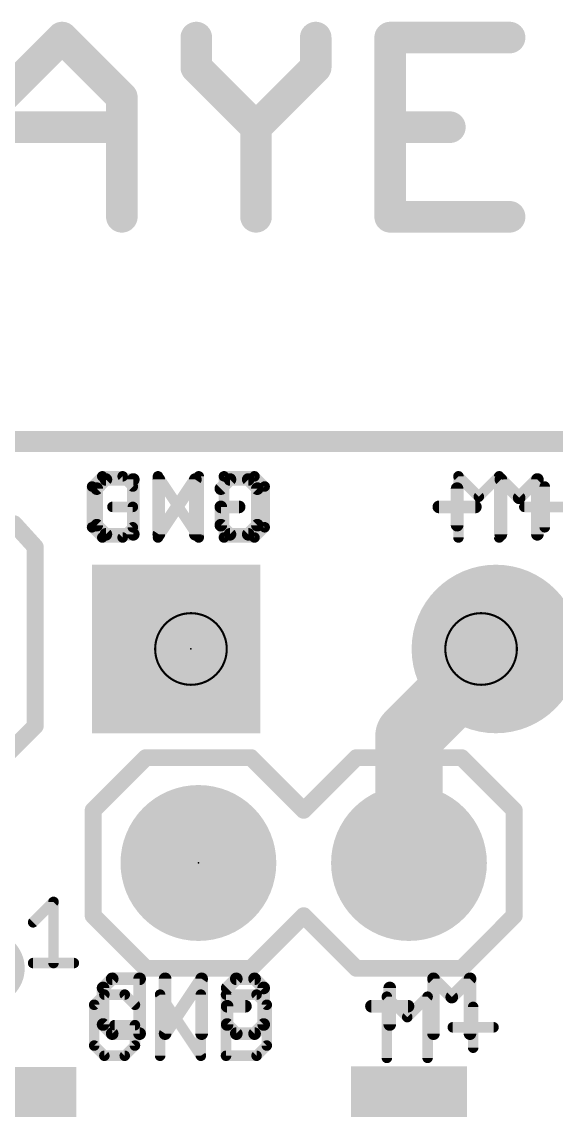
# Model space of a CAD drawing. Extents: x -11.8 to 66.2, y -19.6 to 35.5.
# Drawn here: x 23.27 to 29.72, y 22.42 to 35.54 of the extents above; entities that cross this region are included whole.
import ezdxf

# ---------------------------------------------------------------- set-up
doc = ezdxf.new("R2010")
doc.units = 0
for name, color, linetype in [('1', 12, 'CONTINUOUS'), ('16', 132, 'CONTINUOUS'), ('17', 110, 'CONTINUOUS'), ('18', 110, 'CONTINUOUS'), ('20', 53, 'CONTINUOUS'), ('21', 41, 'CONTINUOUS'), ('22', 40, 'CONTINUOUS'), ('23', 53, 'CONTINUOUS'), ('51', 53, 'CONTINUOUS')]:
    doc.layers.add(name, color=color, linetype=linetype)

# ---------------------------------------------------------------- blocks, each defined once
blk = doc.blocks.new('RECT')
blk.add_solid([(-0.5, -0.5), (0.5, -0.5), (-0.5, 0.5), (0.5, 0.5)])
blk = doc.blocks.new('ROUNDP')
at = {"const_width": 0.5}
blk.add_lwpolyline([(0, -0.25, 1), (0, 0.25, 1), (0, -0.25)], format="xyb", dxfattribs=at)
blk = doc.blocks.new('SQUAREP')
blk.add_solid([(-0.5, -0.5), (0.5, -0.5), (-0.5, 0.5), (0.5, 0.5)])
blk = doc.blocks.new('ROUNDV')
at = {"const_width": 0.5}
blk.add_lwpolyline([(0, -0.25, 1), (0, 0.25, 1), (0, -0.25)], format="xyb", dxfattribs=at)

msp = doc.modelspace()

# ---------------------------------------------------------------- linework, layer by layer
at = {"layer": '1'}
for points, const_width in [([(0, 30.48), (36.83, 30.48)], 0.254), ([(27.94, 26.9322), (28.9878, 27.98)], 0.8128), ([(28.9878, 27.98), (32.465, 27.98)], 0.8128), ([(27.94, 25.4), (27.94, 26.9322)], 0.8128)]:
    msp.add_lwpolyline(points, dxfattribs=dict(at, const_width=const_width))
at = {"layer": '1', "const_width": 0.4064}
for points in [[(28.9878, 28.1832, 1), (28.9878, 27.7768)], [(29.1315, 27.8363, 1), (28.8441, 28.1237)], [(28.1432, 26.9322, 1), (27.7368, 26.9322)], [(27.7963, 27.0759, 1), (28.0837, 26.7885)], [(27.7368, 25.4, 1), (28.1432, 25.4)]]:
    msp.add_lwpolyline(points, format="xyb", dxfattribs=at)
at = {"layer": '16'}
for points, const_width in [([(0, 30.48), (36.83, 30.48)], 0.254), ([(23.1775, 29.4894), (20.1295, 29.464)], 0.2032), ([(23.4315, 29.21), (23.1775, 29.4894)], 0.2032), ([(23.4315, 27.051), (23.4315, 29.21)], 0.2032), ([(22.7965, 26.416), (23.4315, 27.051)], 0.2032)]:
    msp.add_lwpolyline(points, dxfattribs=dict(at, const_width=const_width))
at = {"layer": '16', "const_width": 0.1016}
for points in [[(23.1779, 29.4386, 1), (23.1771, 29.5402)], [(23.4823, 29.21, 1), (23.3807, 29.21)], [(23.3939, 29.1758, 1), (23.4691, 29.2442)], [(23.3807, 27.051, 1), (23.4823, 27.051)], [(23.4674, 27.0151, 1), (23.3956, 27.0869)]]:
    msp.add_lwpolyline(points, format="xyb", dxfattribs=at)
at = {"layer": '20', "const_width": 0.254}
msp.add_lwpolyline([(0, 30.48), (36.83, 30.48)], dxfattribs=at)
at = {"layer": '21'}
for points, const_width in [([(36.83, 30.48), (0, 30.48)], 0.254), ([(24.2402, 30.0615), (24.1173, 29.9387)], 0.127), ([(24.4859, 30.0615), (24.2402, 30.0615)], 0.127), ([(24.6088, 29.9387), (24.4859, 30.0615)], 0.127), ([(24.9125, 29.3243), (24.9125, 30.0615)], 0.127), ([(24.9125, 30.0615), (25.404, 29.3243)], 0.127), ([(25.404, 29.3243), (25.404, 30.0615)], 0.127), ([(25.7077, 30.0615), (25.7077, 29.3243)], 0.127), ([(26.0763, 30.0615), (25.7077, 30.0615)], 0.127), ([(26.1992, 29.9387), (26.0763, 30.0615)], 0.127), ([(28.5369, 29.3243), (28.5369, 30.0615)], 0.127), ([(28.5369, 30.0615), (28.7826, 29.8158)], 0.127), ([(28.7826, 29.8158), (29.0284, 30.0615)], 0.127), ([(29.0284, 30.0615), (29.0284, 29.3243)], 0.127), ([(24.1173, 29.9387), (24.1173, 29.4472)], 0.127), ([(26.1992, 29.4472), (26.1992, 29.9387)], 0.127), ([(29.5778, 29.9387), (29.5778, 29.4472)], 0.127), ([(24.6088, 29.6929), (24.363, 29.6929)], 0.127), ([(24.6088, 29.4472), (24.6088, 29.6929)], 0.127), ([(29.3321, 29.6929), (29.8236, 29.6929)], 0.127), ([(24.1173, 29.4472), (24.2402, 29.3243)], 0.127), ([(24.4859, 29.3243), (24.6088, 29.4472)], 0.127), ([(26.0763, 29.3243), (26.1992, 29.4472)], 0.127), ([(24.2402, 29.3243), (24.4859, 29.3243)], 0.127), ([(25.7077, 29.3243), (26.0763, 29.3243)], 0.127), ([(24.765, 26.67), (24.13, 26.035)], 0.2032), ([(24.765, 26.67), (26.035, 26.67)], 0.2032), ([(26.035, 26.67), (26.67, 26.035)], 0.2032), ([(26.67, 26.035), (27.305, 26.67)], 0.2032), ([(27.305, 26.67), (28.575, 26.67)], 0.2032), ([(28.575, 26.67), (29.21, 26.035)], 0.2032), ([(24.13, 26.035), (24.13, 24.765)], 0.2032), ([(29.21, 26.035), (29.21, 24.765)], 0.2032), ([(23.4061, 24.685), (23.6518, 24.9307)], 0.127), ([(23.6518, 24.9307), (23.6518, 24.1935)], 0.127), ([(24.13, 24.765), (24.765, 24.13)], 0.2032), ([(26.67, 24.765), (26.035, 24.13)], 0.2032), ([(27.305, 24.13), (26.67, 24.765)], 0.2032), ([(29.21, 24.765), (28.575, 24.13)], 0.2032), ([(23.4061, 24.1935), (23.8976, 24.1935)], 0.127), ([(26.035, 24.13), (24.765, 24.13)], 0.2032), ([(28.575, 24.13), (27.305, 24.13)], 0.2032), ([(24.2656, 23.8131), (24.1427, 23.6903)], 0.127), ([(24.1427, 23.6903), (24.1427, 23.1988)], 0.127), ([(24.5113, 23.8131), (24.2656, 23.8131)], 0.127), ([(24.6342, 23.6903), (24.5113, 23.8131)], 0.127), ([(24.9379, 23.0759), (24.9379, 23.8131)], 0.127), ([(24.9379, 23.8131), (25.4294, 23.0759)], 0.127), ([(25.4294, 23.0759), (25.4294, 23.8131)], 0.127), ([(25.7331, 23.8131), (25.7331, 23.0759)], 0.127), ([(26.1017, 23.8131), (25.7331, 23.8131)], 0.127), ([(26.2246, 23.6903), (26.1017, 23.8131)], 0.127), ([(26.2246, 23.1988), (26.2246, 23.6903)], 0.127), ([(27.6733, 23.0505), (27.6733, 23.7877)], 0.127), ([(27.6733, 23.7877), (27.919, 23.542)], 0.127), ([(27.919, 23.542), (28.1648, 23.7877)], 0.127), ([(28.1648, 23.7877), (28.1648, 23.0505)], 0.127), ([(28.7142, 23.6649), (28.7142, 23.1734)], 0.127), ([(24.6342, 23.4445), (24.3884, 23.4445)], 0.127), ([(24.6342, 23.1988), (24.6342, 23.4445)], 0.127), ([(28.4685, 23.4191), (28.96, 23.4191)], 0.127), ([(24.1427, 23.1988), (24.2656, 23.0759)], 0.127), ([(24.5113, 23.0759), (24.6342, 23.1988)], 0.127), ([(26.1017, 23.0759), (26.2246, 23.1988)], 0.127), ([(24.2656, 23.0759), (24.5113, 23.0759)], 0.127), ([(25.7331, 23.0759), (26.1017, 23.0759)], 0.127)]:
    msp.add_lwpolyline(points, dxfattribs=dict(at, const_width=const_width))
for points, const_width in [([(24.2402, 30.0933, 1), (24.2402, 30.0298)], 0.0635), ([(24.2626, 30.0391, 1), (24.2177, 30.084)], 0.0635), ([(24.5084, 30.084, 1), (24.4635, 30.0391)], 0.0635), ([(24.4859, 30.0298, 1), (24.4859, 30.0933)], 0.0635), ([(24.9442, 30.0615, 1), (24.8807, 30.0615)], 0.0635), ([(24.9389, 30.0791, 1), (24.8861, 30.0439)], 0.0635), ([(25.4357, 30.0615, 1), (25.3722, 30.0615)], 0.0635), ([(25.7394, 30.0615, 1), (25.6759, 30.0615)], 0.0635), ([(25.7077, 30.0933, 1), (25.7077, 30.0298)], 0.0635), ([(26.0987, 30.084, 1), (26.0538, 30.0391)], 0.0635), ([(26.0763, 30.0298, 1), (26.0763, 30.0933)], 0.0635), ([(28.5594, 30.084, 1), (28.5144, 30.0391)], 0.0635), ([(28.5687, 30.0615, 1), (28.5052, 30.0615)], 0.0635), ([(29.0601, 30.0615, 1), (28.9966, 30.0615)], 0.0635), ([(29.0508, 30.0391, 1), (29.0059, 30.084)], 0.0635), ([(24.0948, 29.9611, 1), (24.1398, 29.9162)], 0.0635), ([(24.149, 29.9387, 1), (24.0856, 29.9387)], 0.0635), ([(24.5863, 29.9162, 1), (24.6312, 29.9611)], 0.0635), ([(26.2309, 29.9387, 1), (26.1674, 29.9387)], 0.0635), ([(26.1767, 29.9162, 1), (26.2216, 29.9611)], 0.0635), ([(29.6096, 29.9387, 1), (29.5461, 29.9387)], 0.0635), ([(28.7602, 29.8382, 1), (28.8051, 29.7933)], 0.0635), ([(28.7602, 29.7933, 1), (28.8051, 29.8382)], 0.0635), ([(24.363, 29.7247, 1), (24.363, 29.6612)], 0.0635), ([(24.6405, 29.6929, 1), (24.577, 29.6929)], 0.0635), ([(24.6088, 29.6612, 1), (24.6088, 29.7247)], 0.0635), ([(29.3321, 29.7247, 1), (29.3321, 29.6612)], 0.0635), ([(24.1398, 29.4696, 1), (24.0948, 29.4247)], 0.0635), ([(24.0856, 29.4472, 1), (24.149, 29.4472)], 0.0635), ([(24.577, 29.4472, 1), (24.6405, 29.4472)], 0.0635), ([(24.6312, 29.4247, 1), (24.5863, 29.4696)], 0.0635), ([(26.1674, 29.4472, 1), (26.2309, 29.4472)], 0.0635), ([(26.2216, 29.4247, 1), (26.1767, 29.4696)], 0.0635), ([(29.5461, 29.4472, 1), (29.6096, 29.4472)], 0.0635), ([(24.2402, 29.356, 1), (24.2402, 29.2926)], 0.0635), ([(24.2177, 29.3018, 1), (24.2626, 29.3468)], 0.0635), ([(24.4635, 29.3468, 1), (24.5084, 29.3018)], 0.0635), ([(24.4859, 29.2926, 1), (24.4859, 29.356)], 0.0635), ([(24.8807, 29.3243, 1), (24.9442, 29.3243)], 0.0635), ([(25.3722, 29.3243, 1), (25.4357, 29.3243)], 0.0635), ([(25.3776, 29.3067, 1), (25.4304, 29.3419)], 0.0635), ([(25.6759, 29.3243, 1), (25.7394, 29.3243)], 0.0635), ([(25.7077, 29.356, 1), (25.7077, 29.2926)], 0.0635), ([(26.0538, 29.3468, 1), (26.0987, 29.3018)], 0.0635), ([(26.0763, 29.2926, 1), (26.0763, 29.356)], 0.0635), ([(28.5052, 29.3243, 1), (28.5687, 29.3243)], 0.0635), ([(28.9966, 29.3243, 1), (29.0601, 29.3243)], 0.0635), ([(24.765, 26.7208, 1), (24.765, 26.6192)], 0.1016), ([(24.8009, 26.6341, 1), (24.7291, 26.7059)], 0.1016), ([(26.0709, 26.7059, 1), (25.9991, 26.6341)], 0.1016), ([(26.035, 26.6192, 1), (26.035, 26.7208)], 0.1016), ([(27.305, 26.7208, 1), (27.305, 26.6192)], 0.1016), ([(27.3409, 26.6341, 1), (27.2691, 26.7059)], 0.1016), ([(28.6109, 26.7059, 1), (28.5391, 26.6341)], 0.1016), ([(28.575, 26.6192, 1), (28.575, 26.7208)], 0.1016), ([(24.1808, 26.035, 1), (24.0792, 26.035)], 0.1016), ([(24.0941, 26.0709, 1), (24.1659, 25.9991)], 0.1016), ([(26.6341, 26.0709, 1), (26.7059, 25.9991)], 0.1016), ([(26.6341, 25.9991, 1), (26.7059, 26.0709)], 0.1016), ([(29.2608, 26.035, 1), (29.1592, 26.035)], 0.1016), ([(29.1741, 25.9991, 1), (29.2459, 26.0709)], 0.1016), ([(23.6836, 24.9307, 1), (23.6201, 24.9307)], 0.0635), ([(23.6743, 24.9083, 1), (23.6294, 24.9532)], 0.0635), ([(24.1659, 24.8009, 1), (24.0941, 24.7291)], 0.1016), ([(24.0792, 24.765, 1), (24.1808, 24.765)], 0.1016), ([(26.7059, 24.8009, 1), (26.6341, 24.7291)], 0.1016), ([(26.7059, 24.7291, 1), (26.6341, 24.8009)], 0.1016), ([(29.1592, 24.765, 1), (29.2608, 24.765)], 0.1016), ([(29.2459, 24.7291, 1), (29.1741, 24.8009)], 0.1016), ([(23.3836, 24.7074, 1), (23.4286, 24.6625)], 0.0635), ([(23.4061, 24.2252, 1), (23.4061, 24.1618)], 0.0635), ([(23.6201, 24.1935, 1), (23.6836, 24.1935)], 0.0635), ([(23.8976, 24.1618, 1), (23.8976, 24.2252)], 0.0635), ([(24.765, 24.1808, 1), (24.765, 24.0792)], 0.1016), ([(24.7291, 24.0941, 1), (24.8009, 24.1659)], 0.1016), ([(25.9991, 24.1659, 1), (26.0709, 24.0941)], 0.1016), ([(26.035, 24.0792, 1), (26.035, 24.1808)], 0.1016), ([(27.305, 24.1808, 1), (27.305, 24.0792)], 0.1016), ([(27.2691, 24.0941, 1), (27.3409, 24.1659)], 0.1016), ([(28.5391, 24.1659, 1), (28.6109, 24.0941)], 0.1016), ([(28.575, 24.0792, 1), (28.575, 24.1808)], 0.1016), ([(24.1745, 23.6903, 1), (24.111, 23.6903)], 0.0635), ([(24.2656, 23.8449, 1), (24.2656, 23.7814)], 0.0635), ([(24.288, 23.7907, 1), (24.2431, 23.8356)], 0.0635), ([(24.5338, 23.8356, 1), (24.4889, 23.7907)], 0.0635), ([(24.5113, 23.7814, 1), (24.5113, 23.8449)], 0.0635), ([(24.9696, 23.8131, 1), (24.9061, 23.8131)], 0.0635), ([(24.9643, 23.8307, 1), (24.9115, 23.7955)], 0.0635), ([(25.4611, 23.8131, 1), (25.3976, 23.8131)], 0.0635), ([(25.7648, 23.8131, 1), (25.7013, 23.8131)], 0.0635), ([(25.7331, 23.8449, 1), (25.7331, 23.7814)], 0.0635), ([(26.1241, 23.8356, 1), (26.0792, 23.7907)], 0.0635), ([(26.1017, 23.7814, 1), (26.1017, 23.8449)], 0.0635), ([(26.2563, 23.6903, 1), (26.1928, 23.6903)], 0.0635), ([(27.6958, 23.8102, 1), (27.6508, 23.7653)], 0.0635), ([(27.705, 23.7877, 1), (27.6416, 23.7877)], 0.0635), ([(28.1965, 23.7877, 1), (28.133, 23.7877)], 0.0635), ([(28.1872, 23.7653, 1), (28.1423, 23.8102)], 0.0635), ([(24.1202, 23.7127, 1), (24.1652, 23.6678)], 0.0635), ([(24.6117, 23.6678, 1), (24.6566, 23.7127)], 0.0635), ([(26.2021, 23.6678, 1), (26.247, 23.7127)], 0.0635), ([(28.746, 23.6649, 1), (28.6825, 23.6649)], 0.0635), ([(24.3884, 23.4763, 1), (24.3884, 23.4128)], 0.0635), ([(24.6659, 23.4445, 1), (24.6024, 23.4445)], 0.0635), ([(24.6342, 23.4128, 1), (24.6342, 23.4763)], 0.0635), ([(27.8966, 23.5644, 1), (27.9415, 23.5195)], 0.0635), ([(27.8966, 23.5195, 1), (27.9415, 23.5644)], 0.0635), ([(28.4685, 23.4509, 1), (28.4685, 23.3874)], 0.0635), ([(28.96, 23.3874, 1), (28.96, 23.4509)], 0.0635), ([(24.1652, 23.2212, 1), (24.1202, 23.1763)], 0.0635), ([(24.111, 23.1988, 1), (24.1745, 23.1988)], 0.0635), ([(24.6024, 23.1988, 1), (24.6659, 23.1988)], 0.0635), ([(24.6566, 23.1763, 1), (24.6117, 23.2212)], 0.0635), ([(26.1928, 23.1988, 1), (26.2563, 23.1988)], 0.0635), ([(26.247, 23.1763, 1), (26.2021, 23.2212)], 0.0635), ([(24.2656, 23.1076, 1), (24.2656, 23.0442)], 0.0635), ([(24.2431, 23.0534, 1), (24.288, 23.0984)], 0.0635), ([(24.4889, 23.0984, 1), (24.5338, 23.0534)], 0.0635), ([(24.5113, 23.0442, 1), (24.5113, 23.1076)], 0.0635), ([(24.9061, 23.0759, 1), (24.9696, 23.0759)], 0.0635), ([(25.3976, 23.0759, 1), (25.4611, 23.0759)], 0.0635), ([(25.403, 23.0583, 1), (25.4558, 23.0935)], 0.0635), ([(25.7013, 23.0759, 1), (25.7648, 23.0759)], 0.0635), ([(25.7331, 23.1076, 1), (25.7331, 23.0442)], 0.0635), ([(26.0792, 23.0984, 1), (26.1241, 23.0534)], 0.0635), ([(26.1017, 23.0442, 1), (26.1017, 23.1076)], 0.0635), ([(28.6825, 23.1734, 1), (28.746, 23.1734)], 0.0635), ([(27.6416, 23.0505, 1), (27.705, 23.0505)], 0.0635), ([(28.133, 23.0505, 1), (28.1965, 23.0505)], 0.0635)]:
    msp.add_lwpolyline(points, format="xyb", dxfattribs=dict(at, const_width=const_width))
at = {"layer": '22'}
for points, const_width in [([(36.83, 30.48), (0, 30.48)], 0.254), ([(24.1737, 29.9132), (24.2839, 30.0234)], 0.1524), ([(24.2839, 30.0234), (24.6144, 30.0234)], 0.1524), ([(24.6144, 30.0234), (24.6144, 29.3624)], 0.1524), ([(25.3628, 30.0234), (24.9221, 29.3624)], 0.1524), ([(24.9221, 29.3624), (24.9221, 30.0234)], 0.1524), ([(25.3628, 29.3624), (25.3628, 30.0234)], 0.1524), ([(25.6706, 29.9132), (25.7807, 30.0234)], 0.1524), ([(25.7807, 30.0234), (26.001, 30.0234)], 0.1524), ([(26.001, 30.0234), (26.1112, 29.9132)], 0.1524), ([(29.2691, 29.803), (29.0488, 30.0234)], 0.1524), ([(29.0488, 30.0234), (29.0488, 29.3624)], 0.1524), ([(29.4894, 30.0234), (29.2691, 29.803)], 0.1524), ([(29.4894, 29.3624), (29.4894, 30.0234)], 0.1524), ([(24.1737, 29.4726), (24.1737, 29.9132)], 0.1524), ([(26.1112, 29.9132), (26.1112, 29.4726)], 0.1524), ([(28.5207, 29.9132), (28.5207, 29.4726)], 0.1524), ([(25.6706, 29.4726), (25.6706, 29.6929)], 0.1524), ([(25.6706, 29.6929), (25.8909, 29.6929)], 0.1524), ([(28.741, 29.6929), (28.3003, 29.6929)], 0.1524), ([(24.2839, 29.3624), (24.1737, 29.4726)], 0.1524), ([(25.7807, 29.3624), (25.6706, 29.4726)], 0.1524), ([(26.1112, 29.4726), (26.001, 29.3624)], 0.1524), ([(24.6144, 29.3624), (24.2839, 29.3624)], 0.1524), ([(26.001, 29.3624), (25.7807, 29.3624)], 0.1524), ([(24.2499, 23.8934), (24.3601, 24.0036)], 0.1524), ([(24.3601, 24.0036), (24.6906, 24.0036)], 0.1524), ([(24.6906, 24.0036), (24.6906, 23.3426)], 0.1524), ([(25.439, 24.0036), (24.9983, 23.3426)], 0.1524), ([(24.9983, 23.3426), (24.9983, 24.0036)], 0.1524), ([(25.439, 23.3426), (25.439, 24.0036)], 0.1524), ([(25.7468, 23.8934), (25.8569, 24.0036)], 0.1524), ([(25.8569, 24.0036), (26.0772, 24.0036)], 0.1524), ([(26.0772, 24.0036), (26.1874, 23.8934)], 0.1524), ([(28.4563, 23.7832), (28.236, 24.0036)], 0.1524), ([(28.236, 24.0036), (28.236, 23.3426)], 0.1524), ([(28.6766, 24.0036), (28.4563, 23.7832)], 0.1524), ([(28.6766, 23.3426), (28.6766, 24.0036)], 0.1524), ([(24.2499, 23.4528), (24.2499, 23.8934)], 0.1524), ([(26.1874, 23.8934), (26.1874, 23.4528)], 0.1524), ([(27.7079, 23.8934), (27.7079, 23.4528)], 0.1524), ([(25.7468, 23.4528), (25.7468, 23.6731)], 0.1524), ([(25.7468, 23.6731), (25.9671, 23.6731)], 0.1524), ([(27.9282, 23.6731), (27.4875, 23.6731)], 0.1524), ([(24.3601, 23.3426), (24.2499, 23.4528)], 0.1524), ([(25.8569, 23.3426), (25.7468, 23.4528)], 0.1524), ([(26.1874, 23.4528), (26.0772, 23.3426)], 0.1524), ([(24.6906, 23.3426), (24.3601, 23.3426)], 0.1524), ([(26.0772, 23.3426), (25.8569, 23.3426)], 0.1524)]:
    msp.add_lwpolyline(points, dxfattribs=dict(at, const_width=const_width))
at = {"layer": '22', "const_width": 0.0762}
for points in [[(24.2839, 30.0615, 1), (24.2839, 29.9853)], [(24.3108, 29.9964, 1), (24.2569, 30.0503)], [(24.6525, 30.0234, 1), (24.5763, 30.0234)], [(24.6144, 29.9853, 1), (24.6144, 30.0615)], [(24.9602, 30.0234, 1), (24.884, 30.0234)], [(25.4009, 30.0234, 1), (25.3247, 30.0234)], [(25.3945, 30.0022, 1), (25.3311, 30.0445)], [(25.7807, 30.0615, 1), (25.7807, 29.9853)], [(25.8077, 29.9964, 1), (25.7538, 30.0503)], [(26.028, 30.0503, 1), (25.9741, 29.9964)], [(26.001, 29.9853, 1), (26.001, 30.0615)], [(29.0757, 30.0503, 1), (29.0218, 29.9964)], [(29.0869, 30.0234, 1), (29.0107, 30.0234)], [(29.5275, 30.0234, 1), (29.4513, 30.0234)], [(29.5163, 29.9964, 1), (29.4625, 30.0503)], [(24.2118, 29.9132, 1), (24.1356, 29.9132)], [(24.1468, 29.9401, 1), (24.2007, 29.8863)], [(25.6436, 29.9401, 1), (25.6975, 29.8863)], [(26.1493, 29.9132, 1), (26.0731, 29.9132)], [(26.0843, 29.8863, 1), (26.1381, 29.9401)], [(28.5588, 29.9132, 1), (28.4826, 29.9132)], [(29.2421, 29.83, 1), (29.296, 29.7761)], [(29.2421, 29.7761, 1), (29.296, 29.83)], [(25.7087, 29.6929, 1), (25.6325, 29.6929)], [(25.6706, 29.731, 1), (25.6706, 29.6548)], [(25.8909, 29.6548, 1), (25.8909, 29.731)], [(28.3003, 29.731, 1), (28.3003, 29.6548)], [(28.741, 29.6548, 1), (28.741, 29.731)], [(24.2007, 29.4995, 1), (24.1468, 29.4456)], [(25.6975, 29.4995, 1), (25.6436, 29.4456)], [(26.1381, 29.4456, 1), (26.0843, 29.4995)], [(24.1356, 29.4726, 1), (24.2118, 29.4726)], [(24.2839, 29.4005, 1), (24.2839, 29.3243)], [(24.2569, 29.3355, 1), (24.3108, 29.3893)], [(24.5763, 29.3624, 1), (24.6525, 29.3624)], [(24.6144, 29.3243, 1), (24.6144, 29.4005)], [(24.8904, 29.3835, 1), (24.9538, 29.3413)], [(24.884, 29.3624, 1), (24.9602, 29.3624)], [(25.3247, 29.3624, 1), (25.4009, 29.3624)], [(25.6325, 29.4726, 1), (25.7087, 29.4726)], [(25.7807, 29.4005, 1), (25.7807, 29.3243)], [(25.7538, 29.3355, 1), (25.8077, 29.3893)], [(25.9741, 29.3893, 1), (26.028, 29.3355)], [(26.001, 29.3243, 1), (26.001, 29.4005)], [(26.0731, 29.4726, 1), (26.1493, 29.4726)], [(28.4826, 29.4726, 1), (28.5588, 29.4726)], [(29.0107, 29.3624, 1), (29.0869, 29.3624)], [(29.4513, 29.3624, 1), (29.5275, 29.3624)], [(24.3601, 24.0417, 1), (24.3601, 23.9655)], [(24.387, 23.9766, 1), (24.3331, 24.0305)], [(24.7287, 24.0036, 1), (24.6525, 24.0036)], [(24.6906, 23.9655, 1), (24.6906, 24.0417)], [(25.0364, 24.0036, 1), (24.9602, 24.0036)], [(25.4771, 24.0036, 1), (25.4009, 24.0036)], [(25.4707, 23.9824, 1), (25.4073, 24.0247)], [(25.8569, 24.0417, 1), (25.8569, 23.9655)], [(25.8839, 23.9766, 1), (25.83, 24.0305)], [(26.1042, 24.0305, 1), (26.0503, 23.9766)], [(26.0772, 23.9655, 1), (26.0772, 24.0417)], [(28.2629, 24.0305, 1), (28.209, 23.9766)], [(28.2741, 24.0036, 1), (28.1979, 24.0036)], [(28.7147, 24.0036, 1), (28.6385, 24.0036)], [(28.7035, 23.9766, 1), (28.6497, 24.0305)], [(24.288, 23.8934, 1), (24.2118, 23.8934)], [(24.223, 23.9203, 1), (24.2769, 23.8665)], [(25.7198, 23.9203, 1), (25.7737, 23.8665)], [(26.2255, 23.8934, 1), (26.1493, 23.8934)], [(26.1605, 23.8665, 1), (26.2143, 23.9203)], [(27.746, 23.8934, 1), (27.6698, 23.8934)], [(28.4293, 23.8102, 1), (28.4832, 23.7563)], [(28.4293, 23.7563, 1), (28.4832, 23.8102)], [(25.7849, 23.6731, 1), (25.7087, 23.6731)], [(25.7468, 23.7112, 1), (25.7468, 23.635)], [(25.9671, 23.635, 1), (25.9671, 23.7112)], [(27.4875, 23.7112, 1), (27.4875, 23.635)], [(27.9282, 23.635, 1), (27.9282, 23.7112)], [(24.2769, 23.4797, 1), (24.223, 23.4258)], [(24.2118, 23.4528, 1), (24.288, 23.4528)], [(25.7737, 23.4797, 1), (25.7198, 23.4258)], [(25.7087, 23.4528, 1), (25.7849, 23.4528)], [(26.1493, 23.4528, 1), (26.2255, 23.4528)], [(26.2143, 23.4258, 1), (26.1605, 23.4797)], [(27.6698, 23.4528, 1), (27.746, 23.4528)], [(24.3601, 23.3807, 1), (24.3601, 23.3045)], [(24.3331, 23.3157, 1), (24.387, 23.3695)], [(24.6525, 23.3426, 1), (24.7287, 23.3426)], [(24.6906, 23.3045, 1), (24.6906, 23.3807)], [(24.9666, 23.3637, 1), (25.03, 23.3215)], [(24.9602, 23.3426, 1), (25.0364, 23.3426)], [(25.4009, 23.3426, 1), (25.4771, 23.3426)], [(25.8569, 23.3807, 1), (25.8569, 23.3045)], [(25.83, 23.3157, 1), (25.8839, 23.3695)], [(26.0503, 23.3695, 1), (26.1042, 23.3157)], [(26.0772, 23.3045, 1), (26.0772, 23.3807)], [(28.1979, 23.3426, 1), (28.2741, 23.3426)], [(28.6385, 23.3426, 1), (28.7147, 23.3426)]]:
    msp.add_lwpolyline(points, format="xyb", dxfattribs=at)
at = {"layer": '23'}
for p in [(25.31, 27.98), (25.4, 25.4)]:
    msp.add_point(p, dxfattribs=at)
at = {"layer": '51', "const_width": 0.381}
for points in [[(23.0357, 34.6311), (23.7559, 35.3513)], [(23.7559, 35.3513), (24.4762, 34.6311)], [(25.3745, 35.3513), (25.3745, 34.9912)], [(26.815, 34.9912), (26.815, 35.3513)], [(29.1538, 35.3513), (27.7133, 35.3513)], [(27.7133, 35.3513), (27.7133, 33.1905)], [(25.3745, 34.9912), (26.0947, 34.2709)], [(26.0947, 34.2709), (26.815, 34.9912)], [(24.4762, 34.6311), (24.4762, 33.1905)], [(23.0357, 34.2709), (24.4762, 34.2709)], [(26.0947, 34.2709), (26.0947, 33.1905)], [(27.7133, 34.2709), (28.4335, 34.2709)], [(27.7133, 33.1905), (29.1538, 33.1905)]]:
    msp.add_lwpolyline(points, dxfattribs=at)
at = {"layer": '51'}
for points, const_width in [([(23.8233, 35.4187, 1), (23.6886, 35.284)], 0.1905), ([(23.8233, 35.284, 1), (23.6886, 35.4187)], 0.1905), ([(25.4697, 35.3513, 1), (25.2792, 35.3513)], 0.1905), ([(26.9103, 35.3513, 1), (26.7198, 35.3513)], 0.1905), ([(27.8085, 35.3513, 1), (27.618, 35.3513)], 0.1905), ([(27.7133, 35.4466, 1), (27.7133, 35.2561)], 0.1905), ([(29.1538, 35.2561, 1), (29.1538, 35.4466)], 0.1905), ([(25.4418, 35.0586, 1), (25.3071, 34.9239)], 0.1905), ([(26.8824, 34.9239, 1), (26.7477, 35.0586)], 0.1905), ([(25.2792, 34.9912, 1), (25.4697, 34.9912)], 0.1905), ([(26.7198, 34.9912, 1), (26.9103, 34.9912)], 0.1905), ([(24.5715, 34.6311, 1), (24.381, 34.6311)], 0.1905), ([(24.4089, 34.5637, 1), (24.5436, 34.6984)], 0.1905), ([(24.4762, 34.1757, 1), (24.4762, 34.3662)], 0.1905), ([(26.19, 34.2709, 1), (25.9995, 34.2709)], 0.1905), ([(26.0274, 34.3383, 1), (26.1621, 34.2036)], 0.1905), ([(26.0274, 34.2036, 1), (26.1621, 34.3383)], 0.1905), ([(27.7133, 34.3662, 1), (27.7133, 34.1757)], 0.1905), ([(28.4335, 34.1757, 1), (28.4335, 34.3662)], 0.1905), ([(27.7133, 33.2858, 1), (27.7133, 33.0953)], 0.1905), ([(29.1538, 33.0953, 1), (29.1538, 33.2858)], 0.1905), ([(24.381, 33.1905, 1), (24.5715, 33.1905)], 0.1905), ([(25.9995, 33.1905, 1), (26.19, 33.1905)], 0.1905), ([(27.618, 33.1905, 1), (27.8085, 33.1905)], 0.1905), ([(25.31, 27.5482, 1), (25.31, 28.4118, 1), (25.31, 27.5482)], 0.0254), ([(28.81, 27.5482, 1), (28.81, 28.4118, 1), (28.81, 27.5482)], 0.0254)]:
    msp.add_lwpolyline(points, format="xyb", dxfattribs=dict(at, const_width=const_width))

# ---------------------------------------------------------------- block references
at = {"layer": '1'}
for p, xscale, yscale, rotation in [((23.028, 21.59), 1.8, 2.7, 180), ((27.94, 21.45), 3, 1.4, 270)]:
    msp.add_blockref('RECT', p, dxfattribs=dict(at, xscale=xscale, yscale=yscale, rotation=rotation))
at = {"layer": '17', "xscale": 2.032, "yscale": 2.032}
for name, p in [('SQUAREP', (25.1322, 27.98)), ('SQUAREP', (25.1322, 27.98)), ('ROUNDP', (28.9878, 27.98)), ('ROUNDP', (28.9878, 27.98))]:
    msp.add_blockref(name, p, dxfattribs=at)
at = {"layer": '17', "xscale": 1.8796, "yscale": 1.8796, "rotation": 90}
for p in [(25.4, 25.4), (25.4, 25.4), (27.94, 25.4), (27.94, 25.4)]:
    msp.add_blockref('ROUNDP', p, dxfattribs=at)
at = {"layer": '18', "xscale": 0.889, "yscale": 0.889}
msp.add_blockref('ROUNDV', (22.86, 24.13), dxfattribs=at)
msp.add_blockref('ROUNDV', (22.86, 24.13), dxfattribs=at)
at = {"layer": '51', "xscale": 0.508, "yscale": 0.508}
for p in [(25.4, 25.4), (27.94, 25.4)]:
    msp.add_blockref('RECT', p, dxfattribs=at)
at = {"layer": '51'}
for p, xscale, yscale, rotation in [((22.8923, 21.5858), 0.8499, 2.65, 180), ((27.94, 22.4), 0.6, 0.7, 270)]:
    msp.add_blockref('RECT', p, dxfattribs=dict(at, xscale=xscale, yscale=yscale, rotation=rotation))

doc.saveas('drawing.dxf')
